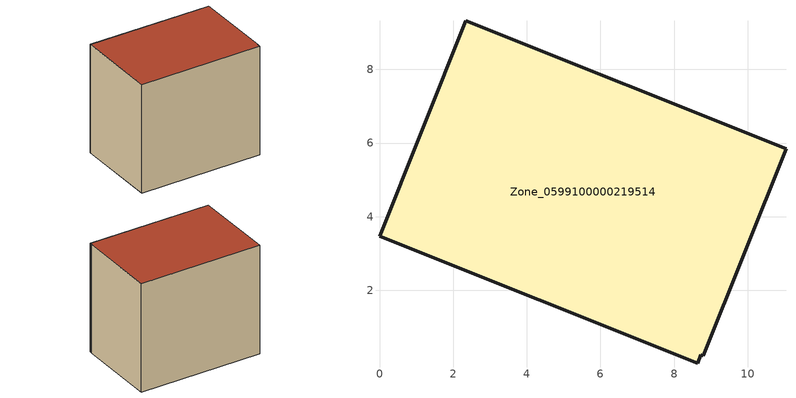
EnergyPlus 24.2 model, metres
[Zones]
Zone_0599100000219514
 floor ground (C_G): 8.79,0.22 8.73,0.25 8.65,0.02 0,3.47 2.34,9.32 11.04,5.85 z0.38
 wall outside (C_F): 11.04,5.85 2.34,9.32 0,3.47 8.65,0.02 8.73,0.25 8.79,0.22 11.04,5.85 z0.38:8.71
 roof outside (C_R): 8.73,0.25 8.79,0.22 11.04,5.85 2.34,9.32 0,3.47 8.65,0.02 z8.71
[BUILDING]
Pand.0599100000219514: North Axis=0; Terrain=City; Loads Convergence Tolerance Value=0.04; Temperature Convergence Tolerance Value=0.4; Solar Distribution=FullExterior; Maximum Number of Warmup Days=25; Minimum Number of Warmup Days=1
[Site:Location]
Rotterdam.The.Hague.AP_ZH_NLD Design_Conditions: Latitude=51.96; Longitude=4.45; Time Zone=1; Elevation=-4.5
[SITE:GROUNDTEMPERATURE:BUILDINGSURFACE]
18, 18, 18, 18, 18, 18, 18, 18, 18, 18, 18, 18
[MATERIAL] Thermal Absorptance=0.9; Solar Absorptance=0.7; Visible Absorptance=0.7
Name | Roughness | Thickness | Conductivity | Density | Specific Heat
G.TC.1965-1974 | MediumSmooth | 0.15 | 0.882353 | 540 | 1210
F.TC.1965-1974 | Rough | 0.3 | 0.697674 | 1920 | 840
R.TC.1965-1974 | MediumRough | 0.2 | 0.232558 | 1500 | 1000
[CONSTRUCTION]
C_G: G.TC.1965-1974
C_F: F.TC.1965-1974
C_R: R.TC.1965-1974
[ZONE]
Zone_0599100000219514: Type=1; Multiplier=1; Ceiling Height=Autocalculate; Volume=Autocalculate; Floor Area=autocalculate; Part of Total Floor Area=Yes
[ZONEINFILTRATION:DESIGNFLOWRATE]
Infil_Zone_0599100000219514: Zone or ZoneList or Space or SpaceList=Zone_0599100000219514; Schedule=AlwaysOn; Design Flow Rate Calculation Method=Flow/Area; Flow Rate per Floor Area=0.003; Constant Term Coefficient=1; Temperature Term Coefficient=0; Velocity Term Coefficient=0; Velocity Squared Term Coefficient=0
[HVACTEMPLATE:ZONE:IDEALLOADSAIRSYSTEM]
Zone_0599100000219514: Maximum Heating Supply Air Temperature=50; Minimum Cooling Supply Air Temperature=13; Maximum Heating Supply Air Humidity Ratio=0.0156; Minimum Cooling Supply Air Humidity Ratio=0.0077; Heating Limit=NoLimit; Cooling Limit=NoLimit; Dehumidification Control Type=ConstantSensibleHeatRatio; Cooling Sensible Heat Ratio=0.7; Dehumidification Setpoint=60; Humidification Control Type=None; Humidification Setpoint=30; Outdoor Air Method=None; Outdoor Air Flow Rate per Person=0.00944; Outdoor Air Flow Rate per Zone Floor Area=0; Outdoor Air Flow Rate per Zone=0; Demand Controlled Ventilation Type=None; Outdoor Air Economizer Type=NoEconomizer; Heat Recovery Type=None; Sensible Heat Recovery Effectiveness=0.7; Latent Heat Recovery Effectiveness=0.65
[ZONECONTROL:THERMOSTAT]
ThermostatControl_Zone_0599100000219514: Zone or ZoneList=Zone_0599100000219514; Control Type Schedule=DualSetpointControlType; Control 1=Thermostat_Zone_0599100000219514; Temperature Difference Between Cutout And Setpoint=0
[THERMOSTATSETPOINT:DUALSETPOINT]
Thermostat_Zone_0599100000219514: Heating Setpoint Temperature Schedule=HeatingSetpoint_Zone_0599100000219514; Cooling Setpoint Temperature Schedule=CoolingSetpoint_Zone_0599100000219514
[SCHEDULE:COMPACT]
HeatingSetpoint_Zone_0599100000219514: Through: 12/31, For: AllDays, Until: 24:00, 21
CoolingSetpoint_Zone_0599100000219514: Through: 12/31, For: AllDays, Until: 24:00, 24
DualSetpointControlType: Through: 12/31, For: AllDays, Until: 24:00, 4
AlwaysOn: Through: 12/31, For: AllDays, Until: 24:00, 1
